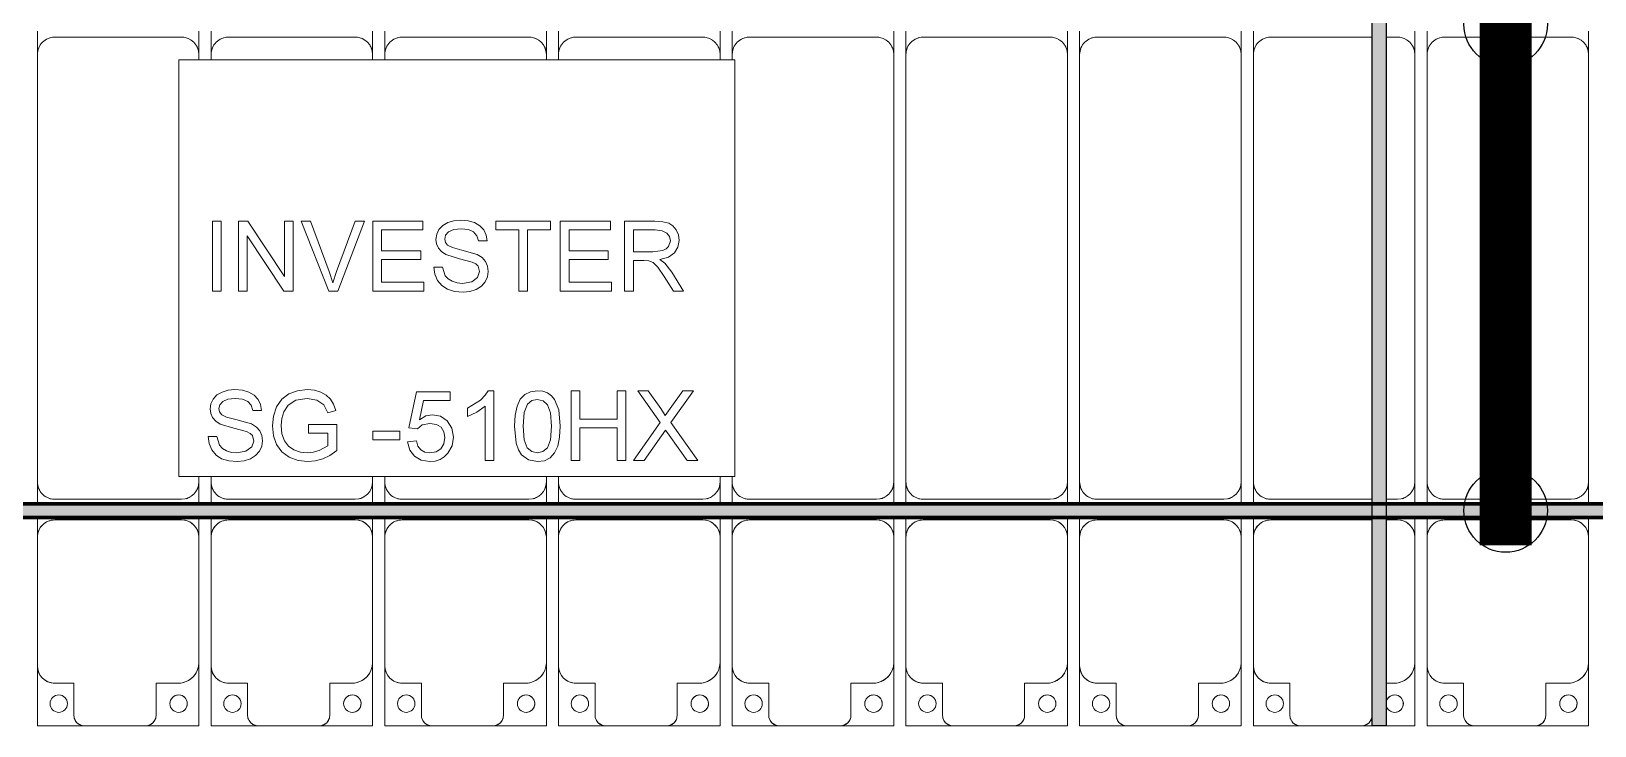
# Model space of a CAD drawing. Header units: millimetres. Extents: x -291190 to 146725, y 19759 to 185158.
# Drawn here: x -47423 to -42923, y 83792 to 85792 of the extents above; entities that cross this region are included whole.
import ezdxf

# ---------------------------------------------------------------- set-up
doc = ezdxf.new("R2010")
doc.units = ezdxf.units.MM
doc.layers.add('A-GENM', color=13, linetype='Continuous', lineweight=9)
doc.layers.add('S-BEAM', color=12, linetype='Continuous', lineweight=9)
doc.layers.add('GC-HOP 40x60 GIA CUONG', color=1, linetype='Continuous')

# ---------------------------------------------------------------- blocks, each defined once
blk = doc.blocks.new('Dải phao đi lại kèm đỡ invester - DẢI PHAO ĐI LẠI-65799-KHUNG KẾT CẤU BÈ PIN 4')
at = {"layer": 'A-GENM', "color": 7}
for p, q in [((107758.4, 1312.2), (107911.8, 1312.2)), ((107758.4, 1129.7), (107758.4, 1312.2)), ((107758.4, 1312.2), (107758.4, 1129.7)), ((107911.8, 1312.2), (107758.4, 1312.2)), ((108088.2, 1312.2), (107911.8, 1312.2)), ((108088.2, 1312.2), (108223.4, 1312.2)), ((108223.4, 1312.2), (108088.2, 1312.2)), ((108223.4, 1312.2), (108223.4, 1139.7)), ((108223.4, 1139.7), (108223.4, 1312.2)), ((108258.4, 1312.2), (108341.4, 1312.2)), ((108258.4, 1129.7), (108258.4, 1312.2)), ((108258.4, 1312.2), (108258.4, 1129.7)), ((108341.4, 1312.2), (108258.4, 1312.2)), ((108381.4, 1312.2), (108411.8, 1312.2)), ((108411.8, 1312.2), (108381.4, 1312.2)), ((108588.2, 1312.2), (108411.8, 1312.2)), ((108588.2, 1312.2), (108723.4, 1312.2)), ((108723.4, 1312.2), (108588.2, 1312.2)), ((108723.4, 1312.2), (108723.4, 1139.7)), ((108723.4, 1139.7), (108723.4, 1312.2)), ((108758.4, 1312.2), (108911.8, 1312.2)), ((108758.4, 1129.7), (108758.4, 1312.2)), ((108758.4, 1312.2), (108758.4, 1129.7)), ((108911.8, 1312.2), (108758.4, 1312.2)), ((109088.2, 1312.2), (108911.8, 1312.2)), ((109088.2, 1312.2), (109223.4, 1312.2)), ((109223.4, 1312.2), (109088.2, 1312.2)), ((109223.4, 1312.2), (109223.4, 1139.7)), ((109223.4, 1139.7), (109223.4, 1312.2)), ((109258.4, 1312.2), (109411.8, 1312.2)), ((109258.4, 1129.7), (109258.4, 1312.2)), ((109258.4, 1312.2), (109258.4, 1129.7)), ((109411.8, 1312.2), (109259, 1312.2)), ((109588.2, 1312.2), (109411.8, 1312.2)), ((109588.2, 1312.2), (109723.4, 1312.2)), ((109723.4, 1312.2), (109588.2, 1312.2)), ((109723.4, 1312.2), (109723.4, 1139.7)), ((109723.4, 1139.7), (109723.4, 1312.2)), ((109758.4, 1312.2), (109911.8, 1312.2)), ((109758.4, 1129.7), (109758.4, 1312.2)), ((109758.4, 1312.2), (109758.4, 1129.7)), ((109911.8, 1312.2), (109758.4, 1312.2)), ((110088.2, 1312.2), (109911.8, 1312.2)), ((110088.2, 1312.2), (110223.4, 1312.2)), ((110223.4, 1312.2), (110088.2, 1312.2)), ((110223.4, 1312.2), (110223.4, 1139.7)), ((110223.4, 1139.7), (110223.4, 1312.2)), ((110258.4, 1312.2), (110411.8, 1312.2)), ((110258.4, 1129.7), (110258.4, 1312.2)), ((110258.4, 1312.2), (110258.4, 1129.7)), ((110411.8, 1312.2), (110258.4, 1312.2)), ((110588.2, 1312.2), (110411.8, 1312.2)), ((110588.2, 1312.2), (110723.4, 1312.2)), ((110723.4, 1312.2), (110588.2, 1312.2)), ((110723.4, 1312.2), (110723.4, 1139.7)), ((110723.4, 1139.7), (110723.4, 1312.2)), ((110758.4, 1312.2), (110911.8, 1312.2)), ((110758.4, 1129.7), (110758.4, 1312.2)), ((110758.4, 1312.2), (110758.4, 1129.7)), ((110911.8, 1312.2), (110758.4, 1312.2)), ((111088.2, 1312.2), (110911.8, 1312.2)), ((111088.2, 1312.2), (111223.4, 1312.2)), ((111223.4, 1312.2), (111088.2, 1312.2)), ((111223.4, 1312.2), (111223.4, 1139.7)), ((111223.4, 1139.7), (111223.4, 1312.2)), ((111258.4, 1312.2), (111411.8, 1312.2)), ((111258.4, 1129.7), (111258.4, 1312.2)), ((111258.4, 1312.2), (111258.4, 1129.7)), ((111411.8, 1312.2), (111258.4, 1312.2)), ((111588.2, 1312.2), (111411.8, 1312.2)), ((111588.2, 1312.2), (111723.4, 1312.2)), ((111723.4, 1312.2), (111588.2, 1312.2)), ((111723.4, 1312.2), (111723.4, 1139.7)), ((111723.4, 1139.7), (111723.4, 1312.2)), ((111758.4, 1312.2), (111911.8, 1312.2)), ((111758.4, 1129.7), (111758.4, 1312.2)), ((111758.4, 1312.2), (111758.4, 1129.7)), ((111911.8, 1312.2), (111758.4, 1312.2)), ((112088.2, 1312.2), (111911.8, 1312.2)), ((112088.2, 1312.2), (112223.4, 1312.2)), ((112223.4, 1312.2), (112088.2, 1312.2)), ((112223.4, 1312.2), (112223.4, 1139.7)), ((112223.4, 1139.7), (112223.4, 1312.2)), ((107881.8, 1282.2), (107881.8, 1189.7)), ((108118.2, 1189.7), (108118.2, 1282.2)), ((108381.8, 1282.2), (108381.8, 1189.7)), ((108618.2, 1189.7), (108618.2, 1282.2)), ((108881.8, 1282.2), (108881.8, 1189.7)), ((109118.2, 1189.7), (109118.2, 1282.2)), ((109381.8, 1282.2), (109381.8, 1189.7)), ((109618.2, 1189.7), (109618.2, 1282.2)), ((109881.8, 1282.2), (109881.8, 1189.7)), ((110118.2, 1189.7), (110118.2, 1282.2)), ((110381.8, 1282.2), (110381.8, 1189.7)), ((110618.2, 1189.7), (110618.2, 1282.2)), ((110881.8, 1282.2), (110881.8, 1189.7)), ((111118.2, 1189.7), (111118.2, 1282.2)), ((111381.8, 1282.2), (111381.8, 1189.7)), ((111618.2, 1189.7), (111618.2, 1282.2)), ((111881.8, 1282.2), (111881.8, 1189.7)), ((112118.2, 1189.7), (112118.2, 1282.2)), ((107881.8, 1189.7), (107818.4, 1189.7)), ((108173.4, 1189.7), (108118.2, 1189.7)), ((108341.4, 1189.7), (108318.4, 1189.7)), ((108673.4, 1189.7), (108618.2, 1189.7)), ((108881.8, 1189.7), (108818.4, 1189.7)), ((109173.4, 1189.7), (109118.2, 1189.7)), ((109381.8, 1189.7), (109318.4, 1189.7)), ((109673.4, 1189.7), (109618.2, 1189.7)), ((109881.8, 1189.7), (109818.4, 1189.7)), ((110173.4, 1189.7), (110118.2, 1189.7)), ((110381.8, 1189.7), (110318.4, 1189.7)), ((110673.4, 1189.7), (110618.2, 1189.7)), ((110881.8, 1189.7), (110818.4, 1189.7)), ((111173.4, 1189.7), (111118.2, 1189.7)), ((111381.8, 1189.7), (111318.4, 1189.7)), ((111673.4, 1189.7), (111618.2, 1189.7)), ((111881.8, 1189.7), (111818.4, 1189.7)), ((112173.4, 1189.7), (112118.2, 1189.7)), ((107758.4, 1129.7), (107758.4, 769.7)), ((108223.4, 769.7), (108223.4, 1139.7)), ((108258.4, 1129.7), (108258.4, 769.7)), ((108723.4, 769.7), (108723.4, 1139.7)), ((108758.4, 1129.7), (108758.4, 769.7)), ((109223.4, 769.7), (109223.4, 1139.7)), ((109258.4, 1129.7), (109258.4, 769.7)), ((109723.4, 769.7), (109723.4, 1139.7)), ((109758.4, 1129.7), (109758.4, 769.7)), ((110223.4, 769.7), (110223.4, 1139.7)), ((110258.4, 1129.7), (110258.4, 769.7)), ((110723.4, 769.7), (110723.4, 1139.7)), ((110758.4, 1129.7), (110758.4, 769.7)), ((111223.4, 769.7), (111223.4, 1139.7)), ((111258.4, 1129.7), (111258.4, 769.7)), ((111723.4, 769.7), (111723.4, 1139.7)), ((111758.4, 1129.7), (111758.4, 769.7)), ((112223.4, 769.7), (112223.4, 1139.7)), ((107758.4, 712.9), (107758.4, 769.7)), ((107758.4, 712.9), (107758.4, 769.7)), ((108223.4, 769.7), (108223.4, 712.9)), ((108223.4, 769.7), (108223.4, 712.9)), ((108258.4, 712.9), (108258.4, 769.7)), ((108258.4, 712.9), (108258.4, 769.7)), ((108723.4, 769.7), (108723.4, 712.9)), ((108723.4, 769.7), (108723.4, 712.9)), ((108758.4, 712.9), (108758.4, 769.7)), ((108758.4, 712.9), (108758.4, 769.7)), ((109223.4, 769.7), (109223.4, 712.9)), ((109223.4, 769.7), (109223.4, 712.9)), ((109258.4, 712.9), (109258.4, 769.7)), ((109258.4, 712.9), (109258.4, 769.7)), ((109723.4, 769.7), (109723.4, 712.9)), ((109723.4, 769.7), (109723.4, 712.9)), ((109758.4, 712.9), (109758.4, 769.7)), ((109758.4, 712.9), (109758.4, 769.7)), ((110223.4, 769.7), (110223.4, 712.9)), ((110223.4, 769.7), (110223.4, 712.9)), ((110258.4, 712.9), (110258.4, 769.7)), ((110258.4, 712.9), (110258.4, 769.7)), ((110723.4, 769.7), (110723.4, 712.9)), ((110723.4, 769.7), (110723.4, 712.9)), ((110758.4, 712.9), (110758.4, 769.7)), ((110758.4, 712.9), (110758.4, 769.7)), ((111223.4, 769.7), (111223.4, 712.9)), ((111223.4, 769.7), (111223.4, 712.9)), ((111258.4, 712.9), (111258.4, 769.7)), ((111258.4, 712.9), (111258.4, 769.7)), ((111723.4, 769.7), (111723.4, 712.9)), ((111723.4, 769.7), (111723.4, 712.9)), ((111758.4, 712.9), (111758.4, 769.7)), ((111758.4, 712.9), (111758.4, 769.7)), ((112223.4, 769.7), (112223.4, 712.9)), ((112223.4, 769.7), (112223.4, 712.9)), ((107808.4, 719.7), (108173.4, 719.7)), ((108308.4, 719.7), (108341.4, 719.7)), ((108381.4, 719.7), (108673.4, 719.7)), ((108808.4, 719.7), (109173.4, 719.7)), ((109308.4, 719.7), (109673.4, 719.7)), ((109808.4, 719.7), (110173.4, 719.7)), ((110308.4, 719.7), (110673.4, 719.7)), ((110808.4, 719.7), (111173.4, 719.7)), ((111308.4, 719.7), (111673.4, 719.7)), ((111808.4, 719.7), (112173.4, 719.7)), ((107758.4, 610.3), (107758.4, 672.9)), ((107758.4, 610.3), (107758.4, 672.9)), ((108173.4, 660.3), (107808.4, 660.3)), ((108223.4, 672.9), (108223.4, 610.3)), ((108223.4, 672.9), (108223.4, 610.3)), ((108258.4, 610.3), (108258.4, 672.9)), ((108258.4, 610.3), (108258.4, 672.9)), ((108341.4, 660.3), (108308.4, 660.3)), ((108673.4, 660.3), (108381.4, 660.3)), ((108723.4, 672.9), (108723.4, 610.3)), ((108723.4, 672.9), (108723.4, 610.3)), ((108758.4, 610.3), (108758.4, 672.9)), ((108758.4, 610.3), (108758.4, 672.9)), ((109173.4, 660.3), (108808.4, 660.3)), ((109223.4, 672.9), (109223.4, 610.3)), ((109223.4, 672.9), (109223.4, 610.3)), ((109258.4, 610.3), (109258.4, 672.9)), ((109258.4, 610.3), (109258.4, 672.9)), ((109673.4, 660.3), (109308.4, 660.3)), ((109723.4, 672.9), (109723.4, 610.3)), ((109723.4, 672.9), (109723.4, 610.3)), ((109758.4, 610.3), (109758.4, 672.9)), ((109758.4, 610.3), (109758.4, 672.9)), ((110173.4, 660.3), (109808.4, 660.3)), ((110223.4, 672.9), (110223.4, 610.3)), ((110223.4, 672.9), (110223.4, 610.3)), ((110258.4, 610.3), (110258.4, 672.9)), ((110258.4, 610.3), (110258.4, 672.9)), ((110673.4, 660.3), (110308.4, 660.3)), ((110723.4, 672.9), (110723.4, 610.3)), ((110723.4, 672.9), (110723.4, 610.3)), ((110758.4, 610.3), (110758.4, 672.9)), ((110758.4, 610.3), (110758.4, 672.9)), ((111173.4, 660.3), (110808.4, 660.3)), ((111223.4, 672.9), (111223.4, 610.3)), ((111223.4, 672.9), (111223.4, 610.3)), ((111258.4, 610.3), (111258.4, 672.9)), ((111258.4, 610.3), (111258.4, 672.9)), ((111673.4, 660.3), (111308.4, 660.3)), ((111723.4, 672.9), (111723.4, 610.3)), ((111723.4, 672.9), (111723.4, 610.3)), ((111758.4, 610.3), (111758.4, 672.9)), ((111758.4, 610.3), (111758.4, 672.9)), ((112173.4, 660.3), (111808.4, 660.3)), ((112223.4, 672.9), (112223.4, 610.3)), ((112223.4, 672.9), (112223.4, 610.3)), ((107758.4, 610.3), (107758.4, -620.3)), ((108223.4, -620.3), (108223.4, 610.3)), ((108258.4, 610.3), (108258.4, -620.3)), ((108723.4, -620.3), (108723.4, 610.3)), ((108758.4, 610.3), (108758.4, -620.3)), ((109223.4, -620.3), (109223.4, 610.3)), ((109258.4, 610.3), (109258.4, -620.3)), ((109723.4, -620.3), (109723.4, 610.3)), ((109758.4, 610.3), (109758.4, -620.3)), ((110223.4, 595), (110223.4, 610.3)), ((110258.4, 610.3), (110258.4, 595)), ((110723.4, 595), (110723.4, 610.3)), ((110758.4, 610.3), (110758.4, 595)), ((111223.4, 595), (111223.4, 610.3)), ((111258.4, 610.3), (111258.4, 595)), ((111723.4, 595), (111723.4, 610.3)), ((111758.4, 610.3), (111758.4, 595)), ((112223.4, -620.3), (112223.4, 610.3)), ((107758.4, -687.1), (107758.4, -620.3)), ((107758.4, -687.1), (107758.4, -620.3)), ((108223.4, -620.3), (108223.4, -687.1)), ((108223.4, -620.3), (108223.4, -687.1)), ((108258.4, -687.1), (108258.4, -620.3)), ((108258.4, -687.1), (108258.4, -620.3)), ((108723.4, -620.3), (108723.4, -687.1)), ((108723.4, -620.3), (108723.4, -687.1)), ((108758.4, -687.1), (108758.4, -620.3)), ((108758.4, -687.1), (108758.4, -620.3)), ((109223.4, -620.3), (109223.4, -687.1)), ((109223.4, -620.3), (109223.4, -687.1)), ((109258.4, -687.1), (109258.4, -620.3)), ((109258.4, -687.1), (109258.4, -620.3)), ((109723.4, -620.3), (109723.4, -687.1)), ((109723.4, -620.3), (109723.4, -687.1)), ((109758.4, -687.1), (109758.4, -620.3)), ((109758.4, -687.1), (109758.4, -620.3)), ((110223.4, -620.3), (110223.4, -605)), ((110223.4, -620.3), (110223.4, -687.1)), ((110223.4, -620.3), (110223.4, -687.1)), ((110258.4, -605), (110258.4, -620.3)), ((110258.4, -687.1), (110258.4, -620.3)), ((110258.4, -687.1), (110258.4, -620.3)), ((110723.4, -620.3), (110723.4, -605)), ((110723.4, -620.3), (110723.4, -687.1)), ((110723.4, -620.3), (110723.4, -687.1)), ((110758.4, -605), (110758.4, -620.3)), ((110758.4, -687.1), (110758.4, -620.3)), ((110758.4, -687.1), (110758.4, -620.3)), ((111223.4, -620.3), (111223.4, -605)), ((111223.4, -620.3), (111223.4, -687.1)), ((111223.4, -620.3), (111223.4, -687.1)), ((111258.4, -605), (111258.4, -620.3)), ((111258.4, -687.1), (111258.4, -620.3)), ((111258.4, -687.1), (111258.4, -620.3)), ((111723.4, -620.3), (111723.4, -605)), ((111723.4, -620.3), (111723.4, -687.1)), ((111723.4, -620.3), (111723.4, -687.1)), ((111758.4, -605), (111758.4, -620.3)), ((111758.4, -687.1), (111758.4, -620.3)), ((111758.4, -687.1), (111758.4, -620.3)), ((112223.4, -620.3), (112223.4, -687.1)), ((112223.4, -620.3), (112223.4, -687.1)), ((107808.4, -670.3), (108173.4, -670.3)), ((108308.4, -670.3), (108341.4, -670.3)), ((108381.4, -670.3), (108673.4, -670.3)), ((108808.4, -670.3), (109173.4, -670.3)), ((109308.4, -670.3), (109673.4, -670.3)), ((109808.4, -670.3), (110173.4, -670.3)), ((110308.4, -670.3), (110673.4, -670.3)), ((110808.4, -670.3), (111173.4, -670.3)), ((111308.4, -670.3), (111673.4, -670.3)), ((111808.4, -670.3), (112173.4, -670.3))]:
    blk.add_line(p, q, dxfattribs=at)
for centre, radius, start, end in [((107911.8, 1282.2), 30, 90, 180), ((107911.8, 1282.2), 30, 105, 165), ((107911.8, 1282.2), 30, 105, 120), ((107911.8, 1282.2), 30, 105, 120), ((108088.2, 1282.2), 30, 360, 90), ((108088.2, 1282.2), 30, 60, 75), ((108088.2, 1282.2), 30, 15, 75), ((108088.2, 1282.2), 30, 60, 75), ((108411.8, 1282.2), 30, 90, 180), ((108411.8, 1282.2), 30, 105, 165), ((108411.8, 1282.2), 30, 105, 120), ((108411.8, 1282.2), 30, 105, 120), ((108588.2, 1282.2), 30, 360, 90), ((108588.2, 1282.2), 30, 60, 75), ((108588.2, 1282.2), 30, 15, 75), ((108588.2, 1282.2), 30, 60, 75), ((108911.8, 1282.2), 30, 90, 180), ((108911.8, 1282.2), 30, 105, 165), ((108911.8, 1282.2), 30, 105, 120), ((108911.8, 1282.2), 30, 105, 120), ((109088.2, 1282.2), 30, 360, 90), ((109088.2, 1282.2), 30, 60, 75), ((109088.2, 1282.2), 30, 15, 75), ((109088.2, 1282.2), 30, 60, 75), ((109411.8, 1282.2), 30, 90, 180), ((109411.8, 1282.2), 30, 105, 165), ((109411.8, 1282.2), 30, 105, 120), ((109411.8, 1282.2), 30, 105, 120), ((109588.2, 1282.2), 30, 360, 90), ((109588.2, 1282.2), 30, 60, 75), ((109588.2, 1282.2), 30, 15, 75), ((109588.2, 1282.2), 30, 60, 75), ((109911.8, 1282.2), 30, 90, 180), ((109911.8, 1282.2), 30, 105, 165), ((109911.8, 1282.2), 30, 105, 120), ((109911.8, 1282.2), 30, 105, 120), ((110088.2, 1282.2), 30, 360, 90), ((110088.2, 1282.2), 30, 60, 75), ((110088.2, 1282.2), 30, 15, 75), ((110088.2, 1282.2), 30, 60, 75), ((110411.8, 1282.2), 30, 90, 180), ((110411.8, 1282.2), 30, 105, 165), ((110411.8, 1282.2), 30, 105, 120), ((110411.8, 1282.2), 30, 105, 120), ((110588.2, 1282.2), 30, 360, 90), ((110588.2, 1282.2), 30, 60, 75), ((110588.2, 1282.2), 30, 15, 75), ((110588.2, 1282.2), 30, 60, 75), ((110911.8, 1282.2), 30, 90, 180), ((110911.8, 1282.2), 30, 105, 165), ((110911.8, 1282.2), 30, 105, 120), ((110911.8, 1282.2), 30, 105, 120), ((111088.2, 1282.2), 30, 360, 90), ((111088.2, 1282.2), 30, 60, 75), ((111088.2, 1282.2), 30, 15, 75), ((111088.2, 1282.2), 30, 60, 75), ((111411.8, 1282.2), 30, 90, 180), ((111411.8, 1282.2), 30, 105, 165), ((111411.8, 1282.2), 30, 105, 120), ((111411.8, 1282.2), 30, 105, 120), ((111588.2, 1282.2), 30, 360, 90), ((111588.2, 1282.2), 30, 60, 75), ((111588.2, 1282.2), 30, 15, 75), ((111588.2, 1282.2), 30, 60, 75), ((111911.8, 1282.2), 30, 90, 180), ((111911.8, 1282.2), 30, 105, 165), ((111911.8, 1282.2), 30, 105, 120), ((111911.8, 1282.2), 30, 105, 120), ((112088.2, 1282.2), 30, 360, 90), ((112088.2, 1282.2), 30, 60, 75), ((112088.2, 1282.2), 30, 15, 75), ((112088.2, 1282.2), 30, 60, 75), ((107816.8, 1248.6), 25, 90, 270), ((107816.8, 1248.6), 25, 90, 255), ((107816.8, 1248.6), 25, 270, 90), ((107816.8, 1248.6), 25, 0, 90), ((107911.8, 1282.2), 30, 135, 165), ((107911.8, 1282.2), 30, 135, 165), ((108088.2, 1282.2), 30, 15, 30), ((108088.2, 1282.2), 30, 15, 30), ((108161.8, 1248.6), 25, 90, 270), ((108161.8, 1248.6), 25, 90, 180), ((108161.8, 1248.6), 25, 270, 90), ((108161.8, 1248.6), 25, 270, 90), ((108316.8, 1248.6), 25, 90, 270), ((108316.8, 1248.6), 25, 90, 255), ((108316.8, 1248.6), 25, 15, 90), ((108316.8, 1248.6), 25, 15, 90), ((108411.8, 1282.2), 30, 135, 165), ((108411.8, 1282.2), 30, 135, 165), ((108588.2, 1282.2), 30, 15, 30), ((108588.2, 1282.2), 30, 15, 30), ((108661.8, 1248.6), 25, 90, 270), ((108661.8, 1248.6), 25, 90, 180), ((108661.8, 1248.6), 25, 270, 90), ((108661.8, 1248.6), 25, 270, 90), ((108816.8, 1248.6), 25, 90, 270), ((108816.8, 1248.6), 25, 90, 255), ((108816.8, 1248.6), 25, 270, 90), ((108816.8, 1248.6), 25, 0, 90), ((108911.8, 1282.2), 30, 135, 165), ((108911.8, 1282.2), 30, 135, 165), ((109088.2, 1282.2), 30, 15, 30), ((109088.2, 1282.2), 30, 15, 30), ((109161.8, 1248.6), 25, 90, 270), ((109161.8, 1248.6), 25, 90, 180), ((109161.8, 1248.6), 25, 270, 90), ((109161.8, 1248.6), 25, 270, 90), ((109316.8, 1248.6), 25, 90, 270), ((109316.8, 1248.6), 25, 90, 255), ((109316.8, 1248.6), 25, 270, 90), ((109316.8, 1248.6), 25, 0, 90), ((109411.8, 1282.2), 30, 135, 165), ((109411.8, 1282.2), 30, 135, 165), ((109588.2, 1282.2), 30, 15, 30), ((109588.2, 1282.2), 30, 15, 30), ((109661.8, 1248.6), 25, 90, 270), ((109661.8, 1248.6), 25, 90, 180), ((109661.8, 1248.6), 25, 270, 90), ((109661.8, 1248.6), 25, 270, 90), ((109816.8, 1248.6), 25, 90, 270), ((109816.8, 1248.6), 25, 90, 255), ((109816.8, 1248.6), 25, 270, 90), ((109816.8, 1248.6), 25, 0, 90), ((109911.8, 1282.2), 30, 135, 165), ((109911.8, 1282.2), 30, 135, 165), ((110088.2, 1282.2), 30, 15, 30), ((110088.2, 1282.2), 30, 15, 30), ((110161.8, 1248.6), 25, 90, 270), ((110161.8, 1248.6), 25, 90, 180), ((110161.8, 1248.6), 25, 270, 90), ((110161.8, 1248.6), 25, 270, 90), ((110316.8, 1248.6), 25, 90, 270), ((110316.8, 1248.6), 25, 90, 255), ((110316.8, 1248.6), 25, 270, 90), ((110316.8, 1248.6), 25, 0, 90), ((110411.8, 1282.2), 30, 135, 165), ((110411.8, 1282.2), 30, 135, 165), ((110588.2, 1282.2), 30, 15, 30), ((110588.2, 1282.2), 30, 15, 30), ((110661.8, 1248.6), 25, 90, 270), ((110661.8, 1248.6), 25, 90, 180), ((110661.8, 1248.6), 25, 270, 90), ((110661.8, 1248.6), 25, 270, 90), ((110816.8, 1248.6), 25, 90, 270), ((110816.8, 1248.6), 25, 90, 255), ((110816.8, 1248.6), 25, 270, 90), ((110816.8, 1248.6), 25, 0, 90), ((110911.8, 1282.2), 30, 135, 165), ((110911.8, 1282.2), 30, 135, 165), ((111088.2, 1282.2), 30, 15, 30), ((111088.2, 1282.2), 30, 15, 30), ((111161.8, 1248.6), 25, 90, 270), ((111161.8, 1248.6), 25, 90, 180), ((111161.8, 1248.6), 25, 270, 90), ((111161.8, 1248.6), 25, 270, 90), ((111316.8, 1248.6), 25, 90, 270), ((111316.8, 1248.6), 25, 90, 255), ((111316.8, 1248.6), 25, 270, 90), ((111316.8, 1248.6), 25, 0, 90), ((111411.8, 1282.2), 30, 135, 165), ((111411.8, 1282.2), 30, 135, 165), ((111588.2, 1282.2), 30, 15, 30), ((111588.2, 1282.2), 30, 15, 30), ((111661.8, 1248.6), 25, 90, 270), ((111661.8, 1248.6), 25, 90, 180), ((111661.8, 1248.6), 25, 270, 90), ((111661.8, 1248.6), 25, 270, 90), ((111816.8, 1248.6), 25, 90, 270), ((111816.8, 1248.6), 25, 90, 255), ((111816.8, 1248.6), 25, 270, 90), ((111816.8, 1248.6), 25, 0, 90), ((111911.8, 1282.2), 30, 135, 165), ((111911.8, 1282.2), 30, 135, 165), ((112088.2, 1282.2), 30, 15, 30), ((112088.2, 1282.2), 30, 15, 30), ((112161.8, 1248.6), 25, 90, 270), ((112161.8, 1248.6), 25, 90, 180), ((112161.8, 1248.6), 25, 270, 90), ((112161.8, 1248.6), 25, 270, 90), ((107816.8, 1248.6), 25, 270, 285), ((107816.8, 1248.6), 25, 300, 345), ((108161.8, 1248.6), 25, 195, 255), ((108316.8, 1248.6), 25, 270, 345), ((108316.8, 1248.6), 25, 270, 285), ((108316.8, 1248.6), 25, 300, 345), ((108661.8, 1248.6), 25, 195, 255), ((108816.8, 1248.6), 25, 270, 285), ((108816.8, 1248.6), 25, 300, 345), ((109161.8, 1248.6), 25, 195, 255), ((109316.8, 1248.6), 25, 270, 285), ((109316.8, 1248.6), 25, 300, 345), ((109661.8, 1248.6), 25, 195, 255), ((109816.8, 1248.6), 25, 270, 285), ((109816.8, 1248.6), 25, 300, 345), ((110161.8, 1248.6), 25, 195, 255), ((110316.8, 1248.6), 25, 270, 285), ((110316.8, 1248.6), 25, 300, 345), ((110661.8, 1248.6), 25, 195, 255), ((110816.8, 1248.6), 25, 270, 285), ((110816.8, 1248.6), 25, 300, 345), ((111161.8, 1248.6), 25, 195, 255), ((111316.8, 1248.6), 25, 270, 285), ((111316.8, 1248.6), 25, 300, 345), ((111661.8, 1248.6), 25, 195, 255), ((111816.8, 1248.6), 25, 270, 285), ((111816.8, 1248.6), 25, 300, 345), ((112161.8, 1248.6), 25, 195, 255), ((107818.4, 1129.7), 60, 90, 180), ((107818.4, 1129.7), 60, 90, 150), ((107818.4, 1129.7), 60, 135, 150), ((107818.4, 1129.7), 60, 135, 150), ((108173.4, 1139.7), 50, 0, 90), ((108173.4, 1139.7), 50, 45, 90), ((108173.4, 1139.7), 50, 15, 90), ((108173.4, 1139.7), 50, 45, 90), ((108318.4, 1129.7), 60, 90, 180), ((108318.4, 1129.7), 60, 90, 150), ((108318.4, 1129.7), 60, 135, 150), ((108318.4, 1129.7), 60, 135, 150), ((108673.4, 1139.7), 50, 0, 90), ((108673.4, 1139.7), 50, 45, 90), ((108673.4, 1139.7), 50, 15, 90), ((108673.4, 1139.7), 50, 45, 90), ((108818.4, 1129.7), 60, 90, 180), ((108818.4, 1129.7), 60, 90, 150), ((108818.4, 1129.7), 60, 135, 150), ((108818.4, 1129.7), 60, 135, 150), ((109173.4, 1139.7), 50, 0, 90), ((109173.4, 1139.7), 50, 45, 90), ((109173.4, 1139.7), 50, 15, 90), ((109173.4, 1139.7), 50, 45, 90), ((109318.4, 1129.7), 60, 90, 180), ((109318.4, 1129.7), 60, 90, 150), ((109318.4, 1129.7), 60, 135, 150), ((109318.4, 1129.7), 60, 135, 150), ((109673.4, 1139.7), 50, 0, 90), ((109673.4, 1139.7), 50, 45, 90), ((109673.4, 1139.7), 50, 15, 90), ((109673.4, 1139.7), 50, 45, 90), ((109818.4, 1129.7), 60, 90, 180), ((109818.4, 1129.7), 60, 90, 150), ((109818.4, 1129.7), 60, 135, 150), ((109818.4, 1129.7), 60, 135, 150), ((110173.4, 1139.7), 50, 0, 90), ((110173.4, 1139.7), 50, 45, 90), ((110173.4, 1139.7), 50, 15, 90), ((110173.4, 1139.7), 50, 45, 90), ((110318.4, 1129.7), 60, 90, 180), ((110318.4, 1129.7), 60, 90, 150), ((110318.4, 1129.7), 60, 135, 150), ((110318.4, 1129.7), 60, 135, 150), ((110673.4, 1139.7), 50, 0, 90), ((110673.4, 1139.7), 50, 45, 90), ((110673.4, 1139.7), 50, 15, 90), ((110673.4, 1139.7), 50, 45, 90), ((110818.4, 1129.7), 60, 90, 180), ((110818.4, 1129.7), 60, 90, 150), ((110818.4, 1129.7), 60, 135, 150), ((110818.4, 1129.7), 60, 135, 150), ((111173.4, 1139.7), 50, 0, 90), ((111173.4, 1139.7), 50, 45, 90), ((111173.4, 1139.7), 50, 15, 90), ((111173.4, 1139.7), 50, 45, 90), ((111318.4, 1129.7), 60, 90, 180), ((111318.4, 1129.7), 60, 90, 150), ((111318.4, 1129.7), 60, 135, 150), ((111318.4, 1129.7), 60, 135, 150), ((111673.4, 1139.7), 50, 0, 90), ((111673.4, 1139.7), 50, 45, 90), ((111673.4, 1139.7), 50, 15, 90), ((111673.4, 1139.7), 50, 45, 90), ((111818.4, 1129.7), 60, 90, 180), ((111818.4, 1129.7), 60, 90, 150), ((111818.4, 1129.7), 60, 135, 150), ((111818.4, 1129.7), 60, 135, 150), ((112173.4, 1139.7), 50, 0, 90), ((112173.4, 1139.7), 50, 45, 90), ((112173.4, 1139.7), 50, 15, 90), ((112173.4, 1139.7), 50, 45, 90), ((107808.4, 769.7), 50, 180, 270), ((108173.4, 769.7), 50, 270, 0), ((108308.4, 769.7), 50, 180, 270), ((108673.4, 769.7), 50, 270, 0), ((108808.4, 769.7), 50, 180, 270), ((109173.4, 769.7), 50, 270, 0), ((109308.4, 769.7), 50, 180, 270), ((109673.4, 769.7), 50, 270, 0), ((109808.4, 769.7), 50, 180, 270), ((110173.4, 769.7), 50, 270, 0), ((110308.4, 769.7), 50, 180, 270), ((110673.4, 769.7), 50, 270, 0), ((110808.4, 769.7), 50, 180, 270), ((111173.4, 769.7), 50, 270, 0), ((111308.4, 769.7), 50, 180, 270), ((111673.4, 769.7), 50, 270, 0), ((111808.4, 769.7), 50, 180, 270), ((112173.4, 769.7), 50, 270, 0), ((107808.4, 769.7), 50, 195, 270), ((108173.4, 769.7), 50, 270, 345), ((108308.4, 769.7), 50, 195, 270), ((108673.4, 769.7), 50, 270, 345), ((108808.4, 769.7), 50, 195, 270), ((109173.4, 769.7), 50, 270, 345), ((109308.4, 769.7), 50, 195, 270), ((109673.4, 769.7), 50, 270, 345), ((109808.4, 769.7), 50, 195, 270), ((110173.4, 769.7), 50, 270, 345), ((110308.4, 769.7), 50, 195, 270), ((110673.4, 769.7), 50, 270, 345), ((110808.4, 769.7), 50, 195, 270), ((111173.4, 769.7), 50, 270, 345), ((111308.4, 769.7), 50, 195, 270), ((111673.4, 769.7), 50, 270, 345), ((111808.4, 769.7), 50, 195, 270), ((112173.4, 769.7), 50, 270, 345), ((107808.4, 610.3), 50, 90, 180), ((107808.4, 610.3), 50, 150, 180), ((107808.4, 610.3), 50, 105, 120), ((108173.4, 610.3), 50, 360, 90), ((108173.4, 610.3), 50, 60, 90), ((108173.4, 610.3), 50, 15, 30), ((108308.4, 610.3), 50, 90, 180), ((108308.4, 610.3), 50, 150, 180), ((108308.4, 610.3), 50, 105, 120), ((108673.4, 610.3), 50, 360, 90), ((108673.4, 610.3), 50, 60, 90), ((108673.4, 610.3), 50, 15, 30), ((108808.4, 610.3), 50, 90, 180), ((108808.4, 610.3), 50, 150, 180), ((108808.4, 610.3), 50, 105, 120), ((109173.4, 610.3), 50, 360, 90), ((109173.4, 610.3), 50, 60, 90), ((109173.4, 610.3), 50, 15, 30), ((109308.4, 610.3), 50, 90, 180), ((109308.4, 610.3), 50, 150, 165), ((109308.4, 610.3), 50, 105, 120), ((109673.4, 610.3), 50, 360, 90), ((109673.4, 610.3), 50, 60, 90), ((109673.4, 610.3), 50, 15, 30), ((109808.4, 610.3), 50, 90, 180), ((109808.4, 610.3), 50, 150, 180), ((109808.4, 610.3), 50, 105, 120), ((110173.4, 610.3), 50, 360, 90), ((110173.4, 610.3), 50, 60, 90), ((110173.4, 610.3), 50, 15, 30), ((110308.4, 610.3), 50, 90, 180), ((110308.4, 610.3), 50, 150, 180), ((110308.4, 610.3), 50, 105, 120), ((110673.4, 610.3), 50, 360, 90), ((110673.4, 610.3), 50, 60, 90), ((110673.4, 610.3), 50, 15, 30), ((110808.4, 610.3), 50, 90, 180), ((110808.4, 610.3), 50, 150, 180), ((110808.4, 610.3), 50, 105, 120), ((111173.4, 610.3), 50, 360, 90), ((111173.4, 610.3), 50, 60, 90), ((111173.4, 610.3), 50, 15, 30), ((111308.4, 610.3), 50, 90, 180), ((111308.4, 610.3), 50, 150, 180), ((111308.4, 610.3), 50, 105, 120), ((111673.4, 610.3), 50, 360, 90), ((111673.4, 610.3), 50, 60, 90), ((111673.4, 610.3), 50, 15, 30), ((111808.4, 610.3), 50, 90, 180), ((111808.4, 610.3), 50, 150, 180), ((111808.4, 610.3), 50, 105, 120), ((112173.4, 610.3), 50, 360, 90), ((112173.4, 610.3), 50, 60, 90), ((112173.4, 610.3), 50, 15, 30), ((107808.4, -620.3), 50, 180, 270), ((108173.4, -620.3), 50, 270, 0), ((108173.4, -620.3), 50, 330, 0), ((108308.4, -620.3), 50, 180, 270), ((108673.4, -620.3), 50, 270, 0), ((108673.4, -620.3), 50, 330, 0), ((108808.4, -620.3), 50, 180, 270), ((109173.4, -620.3), 50, 270, 0), ((109173.4, -620.3), 50, 330, 0), ((109308.4, -620.3), 50, 180, 270), ((109673.4, -620.3), 50, 270, 0), ((109673.4, -620.3), 50, 330, 0), ((109808.4, -620.3), 50, 180, 270), ((110173.4, -620.3), 50, 270, 0), ((110173.4, -620.3), 50, 330, 0), ((110308.4, -620.3), 50, 180, 270), ((110673.4, -620.3), 50, 270, 0), ((110673.4, -620.3), 50, 330, 0), ((110808.4, -620.3), 50, 180, 270), ((111173.4, -620.3), 50, 270, 0), ((111173.4, -620.3), 50, 330, 0), ((111308.4, -620.3), 50, 180, 270), ((111673.4, -620.3), 50, 270, 0), ((111673.4, -620.3), 50, 330, 0), ((111808.4, -620.3), 50, 180, 270), ((112173.4, -620.3), 50, 270, 0), ((112173.4, -620.3), 50, 330, 0), ((107808.4, -620.3), 50, 195, 210), ((107808.4, -620.3), 50, 240, 270), ((108173.4, -620.3), 50, 270, 300), ((108308.4, -620.3), 50, 195, 210), ((108308.4, -620.3), 50, 240, 270), ((108673.4, -620.3), 50, 270, 300), ((108808.4, -620.3), 50, 195, 210), ((108808.4, -620.3), 50, 240, 270), ((109173.4, -620.3), 50, 270, 300), ((109308.4, -620.3), 50, 195, 210), ((109308.4, -620.3), 50, 240, 270), ((109673.4, -620.3), 50, 270, 300), ((109808.4, -620.3), 50, 195, 210), ((109808.4, -620.3), 50, 240, 270), ((110173.4, -620.3), 50, 270, 300), ((110308.4, -620.3), 50, 195, 210), ((110308.4, -620.3), 50, 240, 270), ((110673.4, -620.3), 50, 270, 300), ((110808.4, -620.3), 50, 195, 210), ((110808.4, -620.3), 50, 240, 270), ((111173.4, -620.3), 50, 270, 300), ((111308.4, -620.3), 50, 195, 210), ((111308.4, -620.3), 50, 240, 270), ((111673.4, -620.3), 50, 270, 300), ((111808.4, -620.3), 50, 195, 210), ((111808.4, -620.3), 50, 240, 270), ((112173.4, -620.3), 50, 270, 300)]:
    blk.add_arc(centre, radius, start, end, dxfattribs=at)
blk = doc.blocks.new('Invester - SG-510HX-21202-KHUNG KẾT CẤU BÈ PIN 4')
at = {"layer": 'A-GENM', "color": 7}
for p, q in [((800, 600), (-800, 600)), ((-800, 600), (-800, -600)), ((800, -600), (800, 600)), ((-678.2, 135.1), (-703.4, 135.1)), ((-703.4, 135.1), (-703.4, -65.8)), ((-678.2, -65.8), (-678.2, 135.1)), ((-601.1, 135.1), (-628, 135.1)), ((-628, 135.1), (-628, -65.8)), ((-496.2, -24.1), (-601.1, 135.1)), ((-471, 135.1), (-496.2, 135.1)), ((-496.2, 135.1), (-496.2, -24.1)), ((-471, -65.8), (-471, 135.1)), ((-420.8, 135.1), (-447.7, 135.1)), ((-447.7, 135.1), (-367.8, -65.8)), ((-367.3, -9.6), (-420.8, 135.1)), ((-292.1, 135.1), (-345.8, -9.6)), ((-341.9, -65.8), (-265.3, 135.1)), ((-265.3, 135.1), (-292.1, 135.1)), ((-97.5, 135.1), (-241.9, 135.1)), ((-241.9, 135.1), (-241.9, -65.8)), ((-97.5, 110), (-97.5, 135.1)), ((-8, 136.5), (-25.7, 131.4)), ((11.6, 138.2), (-8, 136.5)), ((32.8, 136.5), (11.6, 138.2)), ((51.3, 131.1), (32.8, 136.5)), ((269.8, 135.1), (112.9, 135.1)), ((112.9, 135.1), (112.9, 110)), ((269.8, 110), (269.8, 135.1)), ((442.5, 135.1), (298.1, 135.1)), ((298.1, 135.1), (298.1, -65.8)), ((442.5, 110), (442.5, 135.1)), ((569.9, 135.1), (483.3, 135.1)), ((483.3, 135.1), (483.3, -65.8)), ((593.1, 133.8), (569.9, 135.1)), ((-602.9, -65.8), (-602.9, 93.4)), ((-602.9, 93.4), (-497.9, -65.8)), ((-216.8, 50.3), (-216.8, 110)), ((-216.8, 110), (-97.5, 110)), ((-57.6, 97.6), (-59.8, 82.9)), ((-51.1, 111.3), (-57.6, 97.6)), ((-40.4, 123), (-51.1, 111.3)), ((-25.7, 131.4), (-40.4, 123)), ((-34.7, 83.7), (-31.9, 95)), ((-31.9, 95), (-23.4, 104.5)), ((-23.4, 104.5), (-8.8, 111)), ((-8.8, 111), (12.5, 113.1)), ((12.5, 113.1), (33.4, 111)), ((33.4, 111), (48.4, 104.4)), ((48.4, 104.4), (58, 93.6)), ((66.5, 122.2), (51.3, 131.1)), ((58, 93.6), (62.6, 78.6)), ((77.8, 110), (66.5, 122.2)), ((84.9, 95.2), (77.8, 110)), ((87.7, 78.6), (84.9, 95.2)), ((112.9, 110), (178.8, 110)), ((178.8, 110), (178.8, -65.8)), ((203.9, -65.8), (203.9, 110)), ((203.9, 110), (269.8, 110)), ((323.2, 50.3), (323.2, 110)), ((323.2, 110), (442.5, 110)), ((508.4, 47.2), (508.4, 110)), ((508.4, 110), (570.9, 110)), ((570.9, 110), (590.8, 107.8)), ((590.8, 107.8), (604.5, 101.3)), ((610.1, 129.7), (593.1, 133.8)), ((604.5, 101.3), (612.5, 91.4)), ((622.4, 122.2), (610.1, 129.7)), ((612.5, 91.4), (615.1, 79.2)), ((632, 110.5), (622.4, 122.2)), ((638.2, 96), (632, 110.5)), ((640.2, 80.1), (638.2, 96)), ((-103.8, 50.3), (-216.8, 50.3)), ((-103.8, 25.2), (-103.8, 50.3)), ((-59.8, 82.9), (-58, 69.8)), ((-58, 69.8), (-52.8, 58)), ((-52.8, 58), (-43.9, 47.7)), ((-43.9, 47.7), (-31.4, 39.3)), ((-32.7, 74), (-34.7, 83.7)), ((-26.7, 66.2), (-32.7, 74)), ((-12.5, 59.3), (-26.7, 66.2)), ((14.3, 52.2), (-12.5, 59.3)), ((58.8, 39.6), (14.3, 52.2)), ((62.6, 78.6), (87.7, 78.6)), ((436.2, 50.3), (323.2, 50.3)), ((436.2, 25.2), (436.2, 50.3)), ((564.6, 47.2), (508.4, 47.2)), ((593.3, 50.8), (564.6, 47.2)), ((602.7, 55.4), (593.3, 50.8)), ((609.6, 62.1), (602.7, 55.4)), ((615.1, 79.2), (609.6, 62.1)), ((626.6, 43.9), (636.8, 60.3)), ((636.8, 60.3), (640.2, 80.1)), ((-216.8, -40.7), (-216.8, 25.2)), ((-216.8, 25.2), (-103.8, 25.2)), ((-66.1, 3.3), (-63.1, -17)), ((-41, 3.3), (-66.1, 3.3)), ((-32.9, -21.9), (-41, 3.3)), ((-31.4, 39.3), (8, 26.9)), ((8, 26.9), (44.5, 17.3)), ((44.5, 17.3), (55.2, 12.1)), ((55.2, 12.1), (61.6, 5.9)), ((73.1, 30.5), (58.8, 39.6)), ((61.6, 5.9), (65.8, -9.8)), ((83.1, 19.3), (73.1, 30.5)), ((88.9, 6), (83.1, 19.3)), ((90.9, -9.1), (88.9, 6)), ((323.2, -40.7), (323.2, 25.2)), ((323.2, 25.2), (436.2, 25.2)), ((508.4, -65.8), (508.4, 22.1)), ((508.4, 22.1), (538.7, 22.1)), ((538.7, 22.1), (553.3, 21.2)), ((553.3, 21.2), (565.2, 16.4)), ((565.2, 16.4), (578.5, 3.4)), ((578.5, 3.4), (597.4, -24.2)), ((584.6, 25.2), (609.3, 31.9)), ((598.9, 14.5), (584.6, 25.2)), ((619.2, -11.4), (598.9, 14.5)), ((609.3, 31.9), (626.6, 43.9)), ((-356.5, -42.3), (-367.3, -9.6)), ((-345.8, -9.6), (-356.5, -42.3)), ((-94.3, -40.7), (-216.8, -40.7)), ((-94.3, -65.8), (-94.3, -40.7)), ((-63.1, -17), (-55.2, -35.1)), ((-55.2, -35.1), (-43, -49.9)), ((-24.7, -30.8), (-32.9, -21.9)), ((-13.1, -37.8), (-24.7, -30.8)), ((1.1, -42.3), (-13.1, -37.8)), ((17, -43.8), (1.1, -42.3)), ((43.3, -39.2), (17, -43.8)), ((60.2, -26.6), (43.3, -39.2)), ((65.8, -9.8), (60.2, -26.6)), ((70.9, -51.7), (81.9, -39.2)), ((81.9, -39.2), (88.6, -24.6)), ((88.6, -24.6), (90.9, -9.1)), ((445.6, -40.7), (323.2, -40.7)), ((445.6, -65.8), (445.6, -40.7)), ((597.4, -24.2), (623.5, -65.8)), ((652.7, -65.8), (619.2, -11.4)), ((-703.4, -65.8), (-678.2, -65.8)), ((-628, -65.8), (-602.9, -65.8)), ((-497.9, -65.8), (-471, -65.8)), ((-367.8, -65.8), (-341.9, -65.8)), ((-241.9, -65.8), (-94.3, -65.8)), ((-43, -49.9), (-26.9, -60.5)), ((-26.9, -60.5), (-6.6, -66.8)), ((-6.6, -66.8), (18, -68.9)), ((18, -68.9), (38, -67)), ((38, -67), (56, -61.1)), ((56, -61.1), (70.9, -51.7)), ((178.8, -65.8), (203.9, -65.8)), ((298.1, -65.8), (445.6, -65.8)), ((483.3, -65.8), (508.4, -65.8)), ((623.5, -65.8), (652.7, -65.8)), ((-675.5, -356.5), (-690.2, -364.9)), ((-657.8, -351.4), (-675.5, -356.5)), ((-638.3, -349.7), (-657.8, -351.4)), ((-617.1, -351.4), (-638.3, -349.7)), ((-598.5, -356.8), (-617.1, -351.4)), ((-583.3, -365.7), (-598.5, -356.8)), ((-458.6, -352.7), (-483.3, -362)), ((-430.4, -349.7), (-458.6, -352.7)), ((-409.7, -351.4), (-430.4, -349.7)), ((-391.1, -356.8), (-409.7, -351.4)), ((-375.4, -365.3), (-391.1, -356.8)), ((-116.3, -355.9), (-138.3, -459.5)), ((-19, -355.9), (-116.3, -355.9)), ((-19, -381), (-19, -355.9)), ((90.4, -352.8), (81.5, -365.9)), ((106.6, -352.8), (90.4, -352.8)), ((106.6, -553.7), (106.6, -352.8)), ((212, -355.5), (195.5, -363.7)), ((232.1, -352.8), (212, -355.5)), ((247.6, -354.4), (232.1, -352.8)), ((261.5, -359.3), (247.6, -354.4)), ((273.1, -367.2), (261.5, -359.3)), ((354.6, -352.8), (329.5, -352.8)), ((329.5, -352.8), (329.5, -553.7)), ((354.6, -434.4), (354.6, -352.8)), ((486.4, -352.8), (461.3, -352.8)), ((461.3, -352.8), (461.3, -434.4)), ((486.4, -553.7), (486.4, -352.8)), ((551, -352.8), (521, -352.8)), ((521, -352.8), (585.8, -444.2)), ((587.6, -404.3), (551, -352.8)), ((650.5, -352.8), (614.3, -403.9)), ((616.2, -444.6), (681.1, -352.8)), ((681.1, -352.8), (650.5, -352.8)), ((-707.5, -390.3), (-709.6, -405)), ((-709.6, -405), (-707.9, -418.1)), ((-700.9, -376.6), (-707.5, -390.3)), ((-690.2, -364.9), (-700.9, -376.6)), ((-684.5, -404.2), (-681.7, -392.9)), ((-682.5, -413.9), (-684.5, -404.2)), ((-681.7, -392.9), (-673.2, -383.4)), ((-673.2, -383.4), (-658.6, -376.9)), ((-658.6, -376.9), (-637.3, -374.8)), ((-637.3, -374.8), (-616.4, -376.9)), ((-616.4, -376.9), (-601.4, -383.5)), ((-601.4, -383.5), (-591.8, -394.3)), ((-591.8, -394.3), (-587.2, -409.3)), ((-572, -377.9), (-583.3, -365.7)), ((-564.9, -392.7), (-572, -377.9)), ((-562.1, -409.3), (-564.9, -392.7)), ((-518.5, -399.6), (-527.6, -425.9)), ((-503.5, -377.5), (-518.5, -399.6)), ((-483.3, -362), (-503.5, -377.5)), ((-497.7, -413.8), (-484.8, -394.4)), ((-484.8, -394.4), (-462.9, -380.2)), ((-462.9, -380.2), (-430.8, -374.8)), ((-430.8, -374.8), (-402.5, -379.8)), ((-402.5, -379.8), (-383, -393.2)), ((-383, -393.2), (-371.5, -416.4)), ((-363.6, -376.7), (-375.4, -365.3)), ((-354.8, -391.3), (-363.6, -376.7)), ((-348.4, -409.9), (-354.8, -391.3)), ((-106.8, -436.4), (-96, -381)), ((-96, -381), (-19, -381)), ((68, -379.5), (31.2, -403)), ((31.2, -403), (31.2, -426.8)), ((57.7, -414.1), (81.5, -397.1)), ((81.5, -365.9), (68, -379.5)), ((81.5, -397.1), (81.5, -553.7)), ((173.6, -397.1), (168.1, -422.7)), ((182.8, -377.5), (173.6, -397.1)), ((195.5, -363.7), (182.8, -377.5)), ((194.4, -415.8), (203.5, -391.3)), ((203.5, -391.3), (216.1, -381.3)), ((216.1, -381.3), (231.9, -377.9)), ((231.9, -377.9), (248.5, -381.7)), ((248.5, -381.7), (261.6, -393.2)), ((261.6, -393.2), (270.1, -416.2)), ((281.7, -377.9), (273.1, -367.2)), ((293.5, -407.7), (281.7, -377.9)), ((599.9, -424.4), (587.6, -404.3)), ((614.3, -403.9), (599.9, -424.4)), ((-707.9, -418.1), (-702.6, -429.9)), ((-702.6, -429.9), (-693.7, -440.2)), ((-693.7, -440.2), (-681.2, -448.6)), ((-676.5, -421.7), (-682.5, -413.9)), ((-681.2, -448.6), (-641.9, -461)), ((-662.3, -428.6), (-676.5, -421.7)), ((-635.5, -435.7), (-662.3, -428.6)), ((-591.1, -448.3), (-635.5, -435.7)), ((-576.8, -457.4), (-591.1, -448.3)), ((-587.2, -409.3), (-562.1, -409.3)), ((-527.6, -425.9), (-530.7, -454.2)), ((-505.6, -453.2), (-503.6, -432.7)), ((-503.6, -432.7), (-497.7, -413.8)), ((-371.5, -416.4), (-348.4, -409.9)), ((-88.9, -425.5), (-106.8, -436.4)), ((-99.1, -451.3), (-77, -447)), ((-70.1, -421.9), (-88.9, -425.5)), ((-77, -447), (-58.4, -449.7)), ((-46.6, -426.4), (-70.1, -421.9)), ((-58.4, -449.7), (-45.2, -457.9)), ((-27.1, -439.9), (-46.6, -426.4)), ((-14, -460.4), (-27.1, -439.9)), ((31.2, -426.8), (57.7, -414.1)), ((168.1, -422.7), (166.2, -454.9)), ((191.3, -454.8), (194.4, -415.8)), ((270.1, -416.2), (273, -454.8)), ((298.1, -454.9), (293.5, -407.7)), ((461.3, -434.4), (354.6, -434.4)), ((585.8, -444.2), (508.4, -553.7)), ((693.6, -553.7), (616.2, -444.6)), ((-715.9, -484.6), (-712.9, -504.9)), ((-690.8, -484.6), (-715.9, -484.6)), ((-682.7, -509.8), (-690.8, -484.6)), ((-641.9, -461), (-605.3, -470.6)), ((-605.3, -470.6), (-594.6, -475.8)), ((-594.6, -475.8), (-588.2, -482)), ((-588.2, -482), (-584.1, -497.7)), ((-566.8, -468.6), (-576.8, -457.4)), ((-560.9, -481.9), (-566.8, -468.6)), ((-558.9, -497), (-560.9, -481.9)), ((-530.7, -454.2), (-527.6, -482.3)), ((-527.6, -482.3), (-518.4, -507.6)), ((-503.2, -477.2), (-505.6, -453.2)), ((-496.1, -497), (-503.2, -477.2)), ((-345.5, -450.1), (-427.1, -450.1)), ((-427.1, -450.1), (-427.1, -475.2)), ((-427.1, -475.2), (-370.6, -475.2)), ((-370.6, -475.2), (-370.6, -511.5)), ((-345.5, -525.2), (-345.5, -450.1)), ((-163.4, -468.9), (-241.9, -468.9)), ((-241.9, -468.9), (-241.9, -494.1)), ((-241.9, -494.1), (-163.4, -494.1)), ((-163.4, -494.1), (-163.4, -468.9)), ((-138.3, -459.5), (-113.2, -462.7)), ((-113.2, -462.7), (-99.1, -451.3)), ((-45.2, -457.9), (-37.3, -470.8)), ((-34.7, -487.7), (-37.5, -505.7)), ((-37.3, -470.8), (-34.7, -487.7)), ((-9.6, -486.2), (-14, -460.4)), ((-13.5, -511.3), (-9.6, -486.2)), ((166.2, -454.9), (171.2, -503.7)), ((194.3, -494.3), (191.3, -454.8)), ((203.1, -517.2), (194.3, -494.3)), ((270, -494.3), (261.2, -517.1)), ((273, -454.8), (270, -494.3)), ((290.8, -512.4), (296.2, -486.8)), ((296.2, -486.8), (298.1, -454.9)), ((354.6, -553.7), (354.6, -459.5)), ((354.6, -459.5), (461.3, -459.5)), ((461.3, -459.5), (461.3, -553.7)), ((539, -553.7), (589.4, -482.4)), ((589.4, -482.4), (601.1, -465.9)), ((601.1, -465.9), (611.8, -481)), ((611.8, -481), (663.5, -553.7)), ((-712.9, -504.9), (-705.1, -523)), ((-705.1, -523), (-692.8, -537.8)), ((-692.8, -537.8), (-676.7, -548.4)), ((-674.6, -518.7), (-682.7, -509.8)), ((-662.9, -525.7), (-674.6, -518.7)), ((-648.7, -530.2), (-662.9, -525.7)), ((-632.8, -531.7), (-648.7, -530.2)), ((-606.6, -527.1), (-632.8, -531.7)), ((-589.6, -514.5), (-606.6, -527.1)), ((-593.8, -549), (-578.9, -539.6)), ((-584.1, -497.7), (-589.6, -514.5)), ((-578.9, -539.6), (-567.9, -527.1)), ((-567.9, -527.1), (-561.2, -512.5)), ((-561.2, -512.5), (-558.9, -497)), ((-518.4, -507.6), (-503.2, -528.8)), ((-503.2, -528.8), (-482, -544.2)), ((-484.6, -512.3), (-496.1, -497)), ((-468.7, -523.2), (-484.6, -512.3)), ((-450.1, -529.6), (-468.7, -523.2)), ((-430.4, -531.7), (-450.1, -529.6)), ((-413, -530.1), (-430.4, -531.7)), ((-396, -525.3), (-413, -530.1)), ((-370.6, -511.5), (-396, -525.3)), ((-385.8, -548.9), (-365.3, -539)), ((-365.3, -539), (-345.5, -525.2)), ((-116.3, -497.2), (-141.4, -500.3)), ((-141.4, -500.3), (-135.3, -523.4)), ((-135.3, -523.4), (-121.8, -541.4)), ((-111.7, -512.3), (-116.3, -497.2)), ((-103.7, -523.1), (-111.7, -512.3)), ((-92.2, -529.6), (-103.7, -523.1)), ((-77.4, -531.7), (-92.2, -529.6)), ((-59.4, -528.7), (-77.4, -531.7)), ((-45.9, -519.7), (-59.4, -528.7)), ((-37.5, -505.7), (-45.9, -519.7)), ((-35.8, -543.3), (-25.3, -532.8)), ((-25.3, -532.8), (-13.5, -511.3)), ((171.2, -503.7), (177.5, -522.6)), ((177.5, -522.6), (186.2, -537.7)), ((186.2, -537.7), (206.1, -552.1)), ((216.3, -528.1), (203.1, -517.2)), ((232.1, -531.7), (216.3, -528.1)), ((248, -528.1), (232.1, -531.7)), ((261.2, -517.1), (248, -528.1)), ((268.9, -545.8), (281.6, -532)), ((281.6, -532), (290.8, -512.4)), ((-676.7, -548.4), (-656.4, -554.7)), ((-656.4, -554.7), (-631.8, -556.8)), ((-631.8, -556.8), (-611.8, -554.9)), ((-611.8, -554.9), (-593.8, -549)), ((-482, -544.2), (-456.5, -553.7)), ((-456.5, -553.7), (-428.4, -556.8)), ((-428.4, -556.8), (-406.8, -554.9)), ((-406.8, -554.9), (-385.8, -548.9)), ((-121.8, -541.4), (-102.2, -553)), ((-102.2, -553), (-77.5, -556.8)), ((-77.5, -556.8), (-61.9, -555.3)), ((-61.9, -555.3), (-47.9, -550.8)), ((-47.9, -550.8), (-35.8, -543.3)), ((81.5, -553.7), (106.6, -553.7)), ((206.1, -552.1), (232.1, -556.8)), ((232.1, -556.8), (252.4, -554.1)), ((252.4, -554.1), (268.9, -545.8)), ((329.5, -553.7), (354.6, -553.7)), ((461.3, -553.7), (486.4, -553.7)), ((508.4, -553.7), (539, -553.7)), ((663.5, -553.7), (693.6, -553.7)), ((-800, -600), (800, -600))]:
    blk.add_line(p, q, dxfattribs=at)
blk = doc.blocks.new('Dầm C52 - Dầm C52-V25-KHUNG KẾT CẤU BÈ PIN 4')
at = {"layer": 'S-BEAM', "lineweight": 140}
blk.add_hatch(color=1, dxfattribs=at).paths.add_polyline_path([(-173700.3, 20), (-174539.9, 20), (-174539.9, -20), (174539.9, -20), (174539.9, 20), (-172791.8, 20)])
at = {"layer": 'S-BEAM', "color": 1, "lineweight": 140}
for p, q in [((-174539.9, 20), (174539.9, 20)), ((174539.9, -20), (-174539.9, -20))]:
    blk.add_line(p, q, dxfattribs=at)
blk = doc.blocks.new('Dầm C52 - Hộp 40x60-62905-KHUNG KẾT CẤU BÈ PIN 4')
at = {"layer": 'S-BEAM', "lineweight": 25}
blk.add_hatch(color=4, dxfattribs=at).paths.add_polyline_path([(-37712.2, -20), (37712.2, -20), (37712.2, 20), (-37712.2, 20)])
at = {"layer": 'S-BEAM', "color": 4, "lineweight": 25}
for p, q in [((-37712.2, -20), (-37712.2, 20)), ((-37712.2, 20), (37712.2, 20)), ((37712.2, -20), (-37712.2, -20))]:
    blk.add_line(p, q, dxfattribs=at)

msp = doc.modelspace()

# ---------------------------------------------------------------- linework, layer by layer
at = {"layer": 'GC-HOP 40x60 GIA CUONG', "const_width": 150}
msp.add_lwpolyline([(-43179.7, 84311.7), (-43179.7, 99311.7)], dxfattribs=at)
at = {"layer": 'GC-HOP 40x60 GIA CUONG'}
for centre in [(-43179.7, 85811.7), (-43179.7, 84411.7)]:
    msp.add_circle(centre, 120, dxfattribs=at)

# ---------------------------------------------------------------- block references
at = {"layer": 'A-GENM', "color": 7, "rotation": 180}
msp.add_blockref('Dải phao đi lại kèm đỡ invester - DẢI PHAO ĐI LẠI-65799-KHUNG KẾT CẤU BÈ PIN 4', (64817.6, 85104.6), dxfattribs=at)
at = {"layer": 'A-GENM', "color": 7}
msp.add_blockref('Invester - SG-510HX-21202-KHUNG KẾT CẤU BÈ PIN 4', (-46198.7, 85109.6), dxfattribs=at)
at = {"layer": 'S-BEAM', "color": 4, "lineweight": 25, "rotation": 89.99999999999977}
msp.add_blockref('Dầm C52 - Hộp 40x60-62905-KHUNG KẾT CẤU BÈ PIN 4', (-43543.8, 121504.6), dxfattribs=at)
at = {"layer": 'S-BEAM', "color": 1, "lineweight": 140, "rotation": 180}
msp.add_blockref('Dầm C52 - Dầm C52-V25-KHUNG KẾT CẤU BÈ PIN 4', (-109123.8, 84411.7), dxfattribs=at)

doc.saveas('drawing.dxf')
